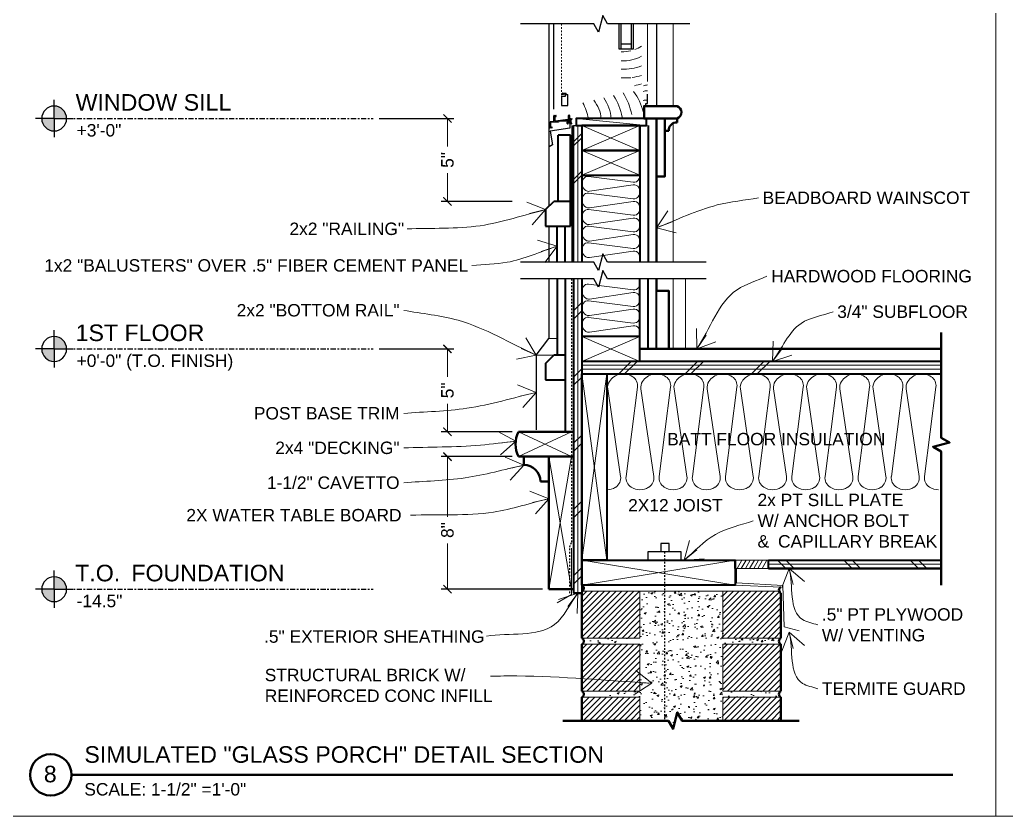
# Model space of a CAD drawing. Header units: inches. Extents: x -4969 to 16721, y 2489 to 24693.
# Drawn here: x 6052.1 to 6111.6, y 3803.9 to 3851.9 of the extents above; entities that cross this region are included whole.
import ezdxf

# ---------------------------------------------------------------- set-up
doc = ezdxf.new("R2010")
doc.units = ezdxf.units.IN
doc.header["$MEASUREMENT"] = 0
for name, pattern in [('A135CUDHS$0$HIDDEN', [0.375, 0.25, -0.125]), ('CENTER', [2, 1.25, -0.25, 0.25, -0.25]), ('DASHED2', [0.375, 0.25, -0.125])]:
    doc.linetypes.add(name, pattern=pattern)
doc.layers.get('0').update_dxf_attribs({"lineweight": 5})
doc.layers.add('0-NPLT', color=1, linetype='Continuous', plot=False)
for name, color, linetype, lineweight in [('1', 1, 'Continuous', 9), ('2', 6, 'Continuous', 20), ('3', 3, 'Continuous', 30), ('4', 2, 'Continuous', 40), ('5', 4, 'Continuous', 50), ('A-DIMSx', 7, 'Continuous', 9), ('A-TEXTx', 7, 'Continuous', 20), ('TB-11x17', 7, 'Continuous', 100)]:
    doc.layers.add(name, color=color, linetype=linetype, lineweight=lineweight)
doc.styles.get("Standard").update_dxf_attribs({"font": 'Arial.ttf'})
doc.dimstyles.get("Standard").update_dxf_attribs({"dimtxt": 3, "dimasz": 2, "dimexe": 0.03125, "dimexo": 0.0625, "dimgap": 0.03125, "dimtad": 0, "dimtoh": 1, "dimdec": 4, "dimlfac": 0.99985, "dimzin": 0, "dimdsep": 46, "dimlunit": 4, "dimtxsty": 'Standard', "dimblk": 'ARCHTICK', "dimblk1": 'ARCHTICK', "dimblk2": 'ARCHTICK', "dimcen": 0.09, "dimclrt": 256, "dimadec": 0, "dimazin": 0, "dimtfac": 1, "dimtdec": 4, "dimtofl": 0, "dimtmove": 0, "dimatfit": 3, "dimfxl": 1, "dimtolj": 1, "dimtzin": 0, "dimarcsym": 0})
pattern_1 = [(45, (5764.98265, 1054.8044), (-0.176776695, 0.176776695), [])]
pattern_2 = [(45, (5764.98265, 1058.53902), (-0.176776695, 0.176776695), [])]
pattern_3 = [(45, (5764.98265, 1058.0044), (-0.176776695, 0.176776695), [])]

# ---------------------------------------------------------------- blocks, each defined once
blk = doc.blocks.new('BATT Insulation 3.5 INCH')
at = {"layer": '1', "lineweight": 5}
for p, q in [((5135.376, 4545.107), (5138.072, 4545.45)), ((5135.381, 4544.942), (5138.018, 4544.555))]:
    blk.add_line(p, q, dxfattribs=at)
for centre, radius, start, end in [((5135.476, 4545.525), 0.5, 180, 212.078), ((5135.334, 4545.437), 0.333, 212.078, 277.2678), ((5138.114, 4545.121), 0.333, 34.6182, 97.2678), ((5137.976, 4545.025), 0.5, 302.5735, 34.6182), ((5135.333, 4544.613), 0.333, 81.6579, 148.5142), ((5135.476, 4544.525), 0.5, 148.5142, 180), ((5138.066, 4544.884), 0.333, 261.6579, 302.5735)]:
    blk.add_arc(centre, radius, start, end, dxfattribs=at)
blk = doc.blocks.new('CA135')
for p, q in [((-0.125, 0.75), (0.0875, 0.75)), ((-0.125, 0.675), (-0.0725, 0.675)), ((-0.0725, 0.7), (0.0375, 0.7)), ((-0.0725, 0.675), (-0.0725, 0.7)), ((0.0375, 0.556), (0.0375, 0.7)), ((0.0875, 0.66), (0.0875, 0.75)), ((0.0875, 0.66), (0.1875, 0.66)), ((0.1875, 0), (0.1875, 0.66)), ((-0.1875, 0.556), (-0.1875, 0)), ((-0.1875, 0.556), (0.0375, 0.556)), ((-0.1875, 0), (0.1875, 0))]:
    blk.add_line(p, q)
blk.add_arc((-0.125, 0.7125), 0.0375, 90, 270)
blk = doc.blocks.new('A$C2A4979D4')
for p, q in [((-1.168, -0.414), (-1.145, -0.387)), ((-1.168, -0.744), (-1.168, -0.414)), ((-1.145, -0.387), (-0.942, -0.358)), ((-1.113, -0.462), (-1.113, -0.689)), ((-0.977, -0.419), (-1.09, -0.435)), ((-0.832, -0.419), (-0.977, -0.419)), ((-0.918, -0.331), (-0.918, -0.041)), ((-0.893, -0.014), (-0.794, -0.023)), ((-0.863, -0.102), (-0.863, -0.316)), ((-0.799, -0.077), (-0.833, -0.074)), ((-0.832, -0.343), (-0.051, -0.233)), ((-0.637, -0.419), (-0.783, -0.419)), ((-0.636, -0.409), (-0.637, -0.411)), ((-0.637, -0.411), (-0.637, -0.412)), ((-0.637, -0.412), (-0.637, -0.413)), ((-0.637, -0.413), (-0.637, -0.415)), ((-0.637, -0.415), (-0.637, -0.416)), ((-0.637, -0.416), (-0.637, -0.419)), ((-0.637, -0.419), (-0.637, -0.419)), ((-0.635, -0.405), (-0.636, -0.407)), ((-0.636, -0.407), (-0.636, -0.408)), ((-0.636, -0.408), (-0.636, -0.409)), ((-0.634, -0.402), (-0.635, -0.404)), ((-0.635, -0.404), (-0.635, -0.405)), ((-0.633, -0.4), (-0.634, -0.401)), ((-0.634, -0.401), (-0.634, -0.402)), ((-0.632, -0.397), (-0.633, -0.398)), ((-0.633, -0.398), (-0.633, -0.4)), ((-0.631, -0.396), (-0.632, -0.397)), ((-0.63, -0.394), (-0.631, -0.396)), ((-0.629, -0.392), (-0.63, -0.393)), ((-0.63, -0.393), (-0.63, -0.394)), ((-0.628, -0.39), (-0.629, -0.392)), ((-0.627, -0.389), (-0.628, -0.39)), ((-0.626, -0.388), (-0.627, -0.389)), ((-0.625, -0.387), (-0.626, -0.388)), ((-0.624, -0.386), (-0.625, -0.387)), ((-0.623, -0.385), (-0.624, -0.386)), ((-0.621, -0.384), (-0.623, -0.385)), ((-0.62, -0.383), (-0.621, -0.384)), ((-0.619, -0.382), (-0.62, -0.383)), ((-0.618, -0.381), (-0.619, -0.382)), ((-0.616, -0.38), (-0.618, -0.381)), ((-0.615, -0.379), (-0.616, -0.38)), ((-0.614, -0.378), (-0.615, -0.379)), ((-0.613, -0.378), (-0.614, -0.378)), ((-0.611, -0.377), (-0.613, -0.378)), ((-0.61, -0.376), (-0.611, -0.377)), ((-0.608, -0.376), (-0.61, -0.376)), ((-0.607, -0.375), (-0.608, -0.376)), ((-0.606, -0.375), (-0.607, -0.375)), ((-0.604, -0.374), (-0.606, -0.375)), ((-0.603, -0.374), (-0.604, -0.374)), ((-0.601, -0.373), (-0.603, -0.374)), ((-0.6, -0.373), (-0.601, -0.373)), ((-0.599, -0.373), (-0.6, -0.373)), ((-0.597, -0.373), (-0.599, -0.373)), ((-0.596, -0.372), (-0.597, -0.373)), ((-0.595, -0.372), (-0.596, -0.372)), ((-0.593, -0.372), (-0.595, -0.372)), ((-0.592, -0.372), (-0.593, -0.372)), ((-0.59, -0.372), (-0.592, -0.372)), ((-0.378, -0.372), (-0.59, -0.372)), ((-0.211, -0.372), (-0.329, -0.372)), ((-0.184, -0.345), (-0.211, -0.372)), ((-0.16, -0.304), (-0.184, -0.331)), ((-0.184, -0.331), (-0.184, -0.345)), ((-0.137, -0.301), (-0.16, -0.304)), ((-0.105, -0.328), (-0.137, -0.301)), ((-0.105, -0.505), (-0.105, -0.328)), ((-0.026, -0.285), (-0.05, -0.313)), ((-0.05, -0.313), (-0.05, -0.345)), ((-0.05, -0.345), (-0.04, -0.355)), ((-0.04, -0.355), (-0.05, -0.365)), ((-0.05, -0.365), (-0.04, -0.375)), ((-0.04, -0.375), (-0.05, -0.385)), ((-0.05, -0.385), (-0.04, -0.395)), ((-0.04, -0.395), (-0.05, -0.405)), ((-0.05, -0.405), (-0.04, -0.415)), ((-0.04, -0.415), (-0.05, -0.425)), ((-0.05, -0.425), (-0.04, -0.435)), ((-0.04, -0.435), (-0.05, -0.445)), ((-0.05, -0.445), (-0.04, -0.455)), ((-0.04, -0.455), (-0.05, -0.465)), ((-0.05, -0.465), (-0.04, -0.475)), ((-0.04, -0.475), (-0.05, -0.485)), ((-0.05, -0.485), (-0.04, -0.495)), ((-0.04, -0.495), (-0.05, -0.505)), ((-0.028, -0.206), (-0.028, -0.028)), ((0.019, -0.279), (-0.026, -0.285)), ((0.05, -0.306), (0.019, -0.279)), ((0.028, -0.028), (0.028, -0.191)), ((0.04, -0.355), (0.05, -0.345)), ((0.05, -0.365), (0.04, -0.355)), ((0.04, -0.375), (0.05, -0.365)), ((0.05, -0.385), (0.04, -0.375)), ((0.04, -0.395), (0.05, -0.385)), ((0.05, -0.405), (0.04, -0.395)), ((0.04, -0.415), (0.05, -0.405)), ((0.05, -0.425), (0.04, -0.415)), ((0.04, -0.435), (0.05, -0.425)), ((0.05, -0.445), (0.04, -0.435)), ((0.04, -0.455), (0.05, -0.445)), ((0.05, -0.465), (0.04, -0.455)), ((0.04, -0.475), (0.05, -0.465)), ((0.05, -0.485), (0.04, -0.475)), ((0.04, -0.495), (0.05, -0.485)), ((0.05, -0.505), (0.04, -0.495)), ((0.05, -0.345), (0.05, -0.306)), ((0.077, -0.532), (0.05, -0.505)), ((0.05, -0.505), (0.05, -0.505)), ((0.059, -0.218), (0.175, -0.202)), ((0.147, -0.532), (0.077, -0.532)), ((0.129, -0.264), (0.105, -0.291)), ((0.105, -0.291), (0.105, -0.45)), ((0.105, -0.45), (0.132, -0.477)), ((0.151, -0.26), (0.129, -0.264)), ((0.132, -0.477), (0.147, -0.477)), ((0.175, -0.233), (0.151, -0.26)), ((0.175, -0.202), (0.175, -0.233)), ((-1.04, -0.772), (-1.141, -0.772)), ((-1.086, -0.717), (-1.04, -0.717))]:
    blk.add_line(p, q)
for centre, radius, start, end in [((0, -0.028), 0.0275, 0, 180), ((-1.086, -0.462), 0.0275, 98.00824, 179.99034), ((-0.945, -0.331), 0.0275, 278.00837, 359.98988), ((-0.89, -0.042), 0.0276, 94.97717, 179.89636), ((-0.835, -0.102), 0.0275, 85.01525, 180.02638), ((-0.836, -0.316), 0.027, 180.01603, 278.02493), ((-0.807, -0.438), 0.0312, 38.0272, 141.9728), ((-0.797, -0.05), 0.0273, 265.00298, 85.00299), ((-0.354, -0.391), 0.0313, 38.02625, 141.97374), ((-0.077, -0.505), 0.0275, 180.0416, 0.0416), ((-0.055, -0.206), 0.0275, 278.0082, 359.99027), ((0.055, -0.191), 0.0275, 180.01967, 278.03465), ((0.147, -0.505), 0.0275, 270, 90), ((-1.141, -0.744), 0.0275, 180.04476, 270.03868), ((-1.086, -0.689), 0.0275, 180.04483, 270.03843), ((-1.04, -0.744), 0.0275, 270, 90)]:
    blk.add_arc(centre, radius, start, end)
blk = doc.blocks.new('WINDOW sill marvin')
at = {"layer": '1'}
blk.add_line((5192.891, 4521.834), (5192.911, 4521.834), dxfattribs=at)
for centre, radius, start, end in [((5195.966, 4528.138), 2.286, 290.25308, 301.67324), ((5195.966, 4528.138), 2.286, 269.53338, 284.09973), ((5195.983, 4527.917), 2.611, 269.21858, 296.95122), ((5196.107, 4527.685), 2.876, 266.81125, 291.6076), ((5196.174, 4527.463), 3.184, 277.83362, 288.15201), ((5196.174, 4527.463), 3.184, 265.91179, 276.29239), ((5196.083, 4527.152), 3.4, 281.13744, 288.58224), ((5197.582, 4523.09), 0.775, 94.09699, 112.42796), ((5192.887, 4521.43), 3.144, 9.03954, 34.56664), ((5192.298, 4521.123), 4.389, 12.47264, 31.13387), ((5194.262, 4521.585), 3.069, 12.32141, 37.75874), ((5197.49, 4522.73), 0.772, 87.33373, 107.33938), ((5190.853, 4521.278), 3.156, 10.1418, 28.5409), ((5192.528, 4521.581), 2.228, 6.53351, 37.6124), ((5192.748, 4521.596), 2.603, 5.24036, 34.6882), ((5197.436, 4522.41), 0.538, 80.33806, 109.04342)]:
    blk.add_arc(centre, radius, start, end, dxfattribs=at)
at = {"layer": '2', "linetype": 'A135CUDHS$0$HIDDEN', "ltscale": 0.25}
blk.add_line((5192.347, 4527.546), (5192.347, 4523.165), dxfattribs=at)
at = {"layer": '3'}
for p, q in [((5195.802, 4527.546), (5195.802, 4526.046)), ((5195.924, 4527.546), (5195.924, 4526.046)), ((5196.56, 4526.046), (5196.56, 4527.546)), ((5196.682, 4526.046), (5196.682, 4527.546)), ((5195.802, 4526.046), (5195.924, 4526.046)), ((5197.526, 4522.739), (5197.526, 4523.301)), ((5197.432, 4522.739), (5197.526, 4522.739)), ((5197.432, 4522.645), (5197.432, 4522.739))]:
    blk.add_line(p, q, dxfattribs=at)
at = {"layer": '3', "linetype": 'Continuous'}
for p, q in [((5195.924, 4526.349), (5196.56, 4526.349)), ((5195.802, 4526.046), (5196.682, 4526.046))]:
    blk.add_line(p, q, dxfattribs=at)
at = {"layer": '3'}
for name, p in [('CA135', (5192.535, 4522.62)), ('A$C2A4979D4', (5192.796, 4522.036))]:
    blk.add_blockref(name, p, dxfattribs=at)
blk = doc.blocks.new('_ArchTick')
at = {"color": 0, "linetype": 'ByBlock', "lineweight": 0, "const_width": 0.15}
blk.add_lwpolyline([(-0.5, -0.5), (0.5, 0.5)], dxfattribs=at)
blk = doc.blocks.new('Point')
at = {"lineweight": 0, "ltscale": 0.1}
h = blk.add_hatch(color=256, dxfattribs=at)
h.dxf.hatch_style = 1
h.paths.add_polyline_path([(-3.2903, 4.1654, 0.414214), (-3.3528, 4.1029), (-3.2903, 4.1029)])
h.paths.add_polyline_path([(-3.2903, 4.1029), (-3.2903, 4.0404, 0.414214), (-3.2278, 4.1029)])
at = {"layer": '3', "ltscale": 0.1}
for q in [(-3.2903, 4.1966), (-3.384, 4.1029), (-3.1965, 4.1029), (-3.2903, 4.0091)]:
    blk.add_line((-3.2903, 4.1029), q, dxfattribs=at)
blk.add_circle((-3.2903, 4.1029), 0.0625, dxfattribs=at)
blk = doc.blocks.new('*D900')
at = {"layer": 'A-DIMSx', "color": 0, "lineweight": -2, "ltscale": 0.1, "transparency": 16777216}
for p, q in [((6073.808, 3832.077), (6078.297, 3832.077)), ((6081.824, 3827.077), (6077.547, 3827.077))]:
    blk.add_line(p, q, dxfattribs=at)
at = {"layer": 'A-DIMSx', "color": 0, "lineweight": 5, "ltscale": 0.1, "transparency": 16777216}
for p, q in [((6077.922, 3832.077), (6077.922, 3830.383)), ((6077.922, 3827.077), (6077.922, 3828.771))]:
    blk.add_line(p, q, dxfattribs=at)
at = {"layer": 'Defpoints', "color": 0, "ltscale": 0.1, "transparency": 16777216}
for p in [(6073.433, 3832.077), (6077.922, 3832.077), (6082.199, 3827.077)]:
    blk.add_point(p, dxfattribs=at)
at = {"layer": 'A-DIMSx', "color": 0, "lineweight": 5, "ltscale": 0.1, "transparency": 16777216, "xscale": 0.5, "yscale": 0.5, "zscale": 0.5}
for p, rotation in [((6077.922, 3832.077), 90), ((6077.922, 3827.077), 270)]:
    blk.add_blockref('_ArchTick', p, dxfattribs=dict(at, rotation=rotation))
at = {"layer": 'A-DIMSx', "ltscale": 0.1, "transparency": 16777216, "insert": (6077.922, 3829.577), "char_height": 0.75, "attachment_point": 5, "rotation": 90}
blk.add_mtext('\\A1;5"', dxfattribs=at)
blk = doc.blocks.new('*D902')
at = {"layer": 'A-DIMSx', "color": 0, "lineweight": -2, "ltscale": 0.25, "transparency": 16777216}
for p, q in [((6081.824, 3825.577), (6077.547, 3825.577)), ((6083.656, 3817.577), (6077.547, 3817.577))]:
    blk.add_line(p, q, dxfattribs=at)
at = {"layer": 'A-DIMSx', "color": 0, "lineweight": 5, "ltscale": 0.25, "transparency": 16777216}
for p, q in [((6077.922, 3825.577), (6077.922, 3821.952)), ((6077.922, 3817.577), (6077.922, 3820.339))]:
    blk.add_line(p, q, dxfattribs=at)
at = {"layer": 'Defpoints', "color": 0, "ltscale": 0.25, "transparency": 16777216}
for p in [(6082.199, 3825.577), (6077.922, 3817.577), (6084.031, 3817.577)]:
    blk.add_point(p, dxfattribs=at)
at = {"layer": 'A-DIMSx', "color": 0, "lineweight": 5, "ltscale": 0.25, "transparency": 16777216, "xscale": 0.5, "yscale": 0.5, "zscale": 0.5}
for p, rotation in [((6077.922, 3825.577), 90), ((6077.922, 3817.577), 270)]:
    blk.add_blockref('_ArchTick', p, dxfattribs=dict(at, rotation=rotation))
at = {"layer": 'A-DIMSx', "ltscale": 0.25, "transparency": 16777216, "insert": (6077.922, 3821.145), "char_height": 0.75, "attachment_point": 5, "rotation": 90}
blk.add_mtext('\\A1;8"', dxfattribs=at)
blk = doc.blocks.new('*D903')
at = {"layer": 'A-DIMSx', "color": 0, "lineweight": -2, "ltscale": 0.1, "transparency": 16777216}
for p, q in [((6073.808, 3845.982), (6078.297, 3845.982)), ((6081.824, 3840.982), (6077.547, 3840.982))]:
    blk.add_line(p, q, dxfattribs=at)
at = {"layer": 'A-DIMSx', "color": 0, "lineweight": 5, "ltscale": 0.1, "transparency": 16777216}
for p, q in [((6077.922, 3845.982), (6077.922, 3844.288)), ((6077.922, 3840.982), (6077.922, 3842.676))]:
    blk.add_line(p, q, dxfattribs=at)
at = {"layer": 'Defpoints', "color": 0, "ltscale": 0.1, "transparency": 16777216}
for p in [(6073.433, 3845.982), (6077.922, 3845.982), (6082.199, 3840.982)]:
    blk.add_point(p, dxfattribs=at)
at = {"layer": 'A-DIMSx', "color": 0, "lineweight": 5, "ltscale": 0.1, "transparency": 16777216, "xscale": 0.5, "yscale": 0.5, "zscale": 0.5}
for p, rotation in [((6077.922, 3845.982), 90), ((6077.922, 3840.982), 270)]:
    blk.add_blockref('_ArchTick', p, dxfattribs=dict(at, rotation=rotation))
at = {"layer": 'A-DIMSx', "ltscale": 0.1, "transparency": 16777216, "insert": (6077.922, 3843.482), "char_height": 0.75, "attachment_point": 5, "rotation": 90}
blk.add_mtext('\\A1;5"', dxfattribs=at)

msp = doc.modelspace()

# ---------------------------------------------------------------- hatches: boundary and pattern name
at = {"layer": '1', "ltscale": 0.25}
h = msp.add_hatch(dxfattribs=at)
h.set_pattern_fill('ANSI31', color=256, scale=2, style=0)
h.set_pattern_definition(pattern_3)
h.paths.add_polyline_path([(6086.0306808, 3814.6269272), (6086.0306808, 3817.4519272), (6089.5306808, 3817.4519272), (6089.5306808, 3814.6269272)])
h = msp.add_hatch(dxfattribs=at)
h.set_pattern_fill('ANSI31', color=256, scale=2, style=0)
h.set_pattern_definition(pattern_3)
h.paths.add_polyline_path([(6098.0306808, 3814.6269272), (6098.0306808, 3817.4519272), (6094.5306808, 3817.4519272), (6094.5306808, 3814.6269272)])
h = msp.add_hatch(dxfattribs=at)
h.set_pattern_fill('ANSI31', color=256, scale=2, style=0)
h.set_pattern_definition(pattern_1)
h.paths.add_polyline_path([(6086.0306808, 3811.4269272), (6086.0306808, 3814.2519272), (6089.5306808, 3814.2519272), (6089.5306808, 3811.4269272)])
h = msp.add_hatch(dxfattribs=at)
h.set_pattern_fill('ANSI31', color=256, scale=2, style=0)
h.set_pattern_definition(pattern_1)
h.paths.add_polyline_path([(6098.0306808, 3811.4269272), (6098.0306808, 3814.2519272), (6094.5306808, 3814.2519272), (6094.5306808, 3811.4269272)])
h = msp.add_hatch(dxfattribs=at)
h.set_pattern_fill('ANSI31', color=256, scale=2, style=0)
h.set_pattern_definition(pattern_2)
h.paths.add_polyline_path([(6086.0306808, 3809.6394272), (6086.0306808, 3811.0519272), (6089.5306808, 3811.0519272), (6089.5306808, 3809.6394272)])
h = msp.add_hatch(dxfattribs=at)
h.set_pattern_fill('ANSI31', color=256, scale=2, style=0)
h.set_pattern_definition(pattern_2)
h.paths.add_polyline_path([(6098.0306808, 3809.6394272), (6098.0306808, 3811.0519272), (6094.5306808, 3811.0519272), (6094.5306808, 3809.6394272)])
at = {"layer": '2', "ltscale": 0.25}
h = msp.add_hatch(dxfattribs=at)
h.set_pattern_fill('AR-CONC', color=256, scale=0.166667, style=0)
h.set_pattern_definition([(50, (0, 0), (1.19543364, -0.10458689), [0.125, -1.375]), (355, (0, 0), (-0.23125222, 1.25365356), [0.1, -1.1]), (100.451444, (0.0996, -0.0087), (0.96418141, 1.14906665), [0.10623365, -1.16857019]), (46.1842, (0, 0.3333), (1.77873555, -0.27586547), [0.1875, -2.0625]), (96.635635, (0.1482, 0.3103), (1.5577699, 1.623531), [0.15935057, -1.75285627]), (351.184164, (0, 0.3333), (1.5577699, 1.623531), [0.15, -1.65]), (21, (0.1667, 0.25), (0.99484509, -0.67103148), [0.125, -1.375]), (326, (0.1667, 0.25), (0.40552555, 1.2085834), [0.1, -1.1]), (71.451445, (0.2496, 0.1941), (1.40037063, 0.53755192), [0.10623365, -1.16857019]), (37.5, (0, 0), (0.020266426, 0.55482309), [0, -1.086666667, 0, -1.116666667, 0, -1.104166667]), (7.5, (0, 0), (0.43844923, 0.657352853), [0, -0.636666667, 0, -1.061666667, 0, -0.420833333]), (327.5, (-0.37167, 0), (0.88970406, -0.037591453), [0, -0.41666667, 0, -1.3, 0, -1.725]), (317.5, (-0.5383, 0), (0.97197695, 0.16684164), [0, -0.54166667, 0, -0.86333333, 0, -1.225])])
h.paths.add_polyline_path([(6094.5306808, 3817.4519272), (6089.5306808, 3817.4519272), (6089.5306808, 3814.6269272), (6086.0306808, 3814.6269272, -0.6187928254), (6086.0306808, 3814.2519272), (6089.5306808, 3814.2519272), (6089.5306808, 3811.4269272), (6086.0306808, 3811.4269272, -0.6187928254), (6086.0306808, 3811.0519272), (6089.5306808, 3811.0519272), (6089.5306808, 3809.6394272), (6091.2438184, 3809.6394272), (6091.5324935, 3809.1394272), (6091.7824935, 3810.1394272), (6092.0711686, 3809.6394272), (6094.5306808, 3809.6394272), (6094.5306808, 3811.0519272), (6098.0306808, 3811.0519272, -0.6187928254), (6098.0306808, 3811.4269272), (6094.5306808, 3811.4269272), (6094.5306808, 3814.2519272), (6098.0306808, 3814.2519272, -0.6187928254), (6098.0306808, 3814.6269272), (6094.5306808, 3814.6269272)])

# ---------------------------------------------------------------- linework, layer by layer
at = {"ltscale": 0.25}
for p, q in [((6095.2806808, 3817.8269272), (6098.0306808, 3817.7019272)), ((6089.5306808, 3817.4519272), (6094.5306808, 3817.4519272))]:
    msp.add_line(p, q, dxfattribs=at)
at = {"layer": '0-NPLT', "lineweight": 9, "ltscale": 0.1}
msp.add_line((6111.0000785, 3887.8717732), (6111.0000785, 3803.8717732), dxfattribs=at)
msp.add_lwpolyline([(6170.5000785, 3887.8717732), (6051.5000785, 3887.8717732), (6051.5000785, 3803.8717732), (6170.5000785, 3803.8717732)], close=True, dxfattribs=at)
at = {"layer": '1'}
for p, q in [((6089.9866526, 3851.6943719), (6089.9865651, 3848.2123727)), ((6085.7808621, 3845.5587741), (6085.7804882, 3837.3087741)), ((6089.5306808, 3844.0587741), (6086.0306808, 3845.5587741)), ((6089.5306808, 3845.5587741), (6086.0306808, 3844.0587741)), ((6085.5306674, 3844.5748932), (6086.0306943, 3845.0748663)), ((6085.5306539, 3844.3248932), (6086.0306808, 3844.8248663)), ((6086.0306808, 3844.0587741), (6089.5306808, 3842.5587741)), ((6089.5306808, 3844.0587741), (6086.0306808, 3842.5587741)), ((6085.5306539, 3842.0604059), (6086.0306808, 3842.560379)), ((6085.5306674, 3842.3104059), (6086.0306943, 3842.810379)), ((6085.7806808, 3836.3087741), (6085.7806808, 3817.3269272)), ((6088.25172, 3830.5769272), (6089.00172, 3831.3269272)), ((6088.6052734, 3830.5769272), (6089.3552734, 3831.3269272)), ((6092.25172, 3830.5769272), (6093.00172, 3831.3269272)), ((6092.6052734, 3830.5769272), (6093.3552734, 3831.3269272)), ((6096.25172, 3830.5769272), (6097.00172, 3831.3269272)), ((6096.6052734, 3830.5769272), (6097.3552734, 3831.3269272)), ((6086.0306808, 3831.1025218), (6107.7063839, 3831.1025218)), ((6086.0306808, 3830.8525218), (6107.7063839, 3830.8525218)), ((6085.4056808, 3825.5769272), (6082.1991821, 3827.0769272)), ((6082.1991821, 3825.5769272), (6085.4056808, 3827.0769272)), ((6084.0306787, 3817.5769272), (6085.4056808, 3825.5769272)), ((6084.0306797, 3825.5769272), (6085.4122681, 3817.5769272)), ((6103.4935323, 3819.0769272), (6097.2806808, 3819.0769272)), ((6107.7063839, 3819.0769272), (6103.4935323, 3819.0769272))]:
    msp.add_line(p, q, dxfattribs=at)
at = {"layer": '1', "ltscale": 0.25}
for p, q in [((6086.0306808, 3834.8802192), (6085.5306808, 3834.3802192)), ((6086.0306808, 3834.3802192), (6085.5306808, 3833.8802192)), ((6089.5306808, 3832.8269272), (6086.0306808, 3831.3269272)), ((6089.5306808, 3831.3269272), (6086.0306808, 3832.8269272)), ((6086.0306808, 3830.8802192), (6085.5306808, 3830.3802192)), ((6086.0306808, 3830.3802192), (6085.5306808, 3829.8802192)), ((6087.5306808, 3830.5769272), (6086.0306808, 3819.3269272)), ((6087.5306808, 3819.3269272), (6086.0306808, 3830.5769272)), ((6086.0306808, 3826.8802192), (6085.5306808, 3826.3802192)), ((6086.0306808, 3826.3802192), (6085.5306808, 3825.8802192)), ((6086.0306808, 3822.8802192), (6085.5306808, 3822.3802192)), ((6086.0306808, 3822.3802192), (6085.5306808, 3821.8802192)), ((6095.2806808, 3819.3269272), (6086.0306808, 3817.8269272)), ((6086.0306808, 3819.3269272), (6095.2806808, 3817.8269272)), ((6095.2806808, 3819.3269272), (6097.2806808, 3819.3269272)), ((6095.3940548, 3818.8269272), (6095.6827299, 3819.3269272)), ((6095.6440548, 3818.8269272), (6095.9327299, 3819.3269272)), ((6095.8940548, 3818.8269272), (6096.1827299, 3819.3269272)), ((6096.1440548, 3818.8269272), (6096.4327299, 3819.3269272)), ((6096.3940548, 3818.8269272), (6096.6827299, 3819.3269272)), ((6096.6440548, 3818.8269272), (6096.9327299, 3819.3269272)), ((6096.8940548, 3818.8269272), (6097.1827299, 3819.3269272)), ((6098.3339728, 3818.8269272), (6097.8339728, 3819.3269272)), ((6098.8339728, 3818.8269272), (6098.3339728, 3819.3269272)), ((6102.3339728, 3818.8269272), (6101.8339728, 3819.3269272)), ((6102.8339728, 3818.8269272), (6102.3339728, 3819.3269272)), ((6106.3339728, 3818.8269272), (6105.8339728, 3819.3269272)), ((6106.8339728, 3818.8269272), (6106.3339728, 3819.3269272)), ((6086.0306808, 3818.8802192), (6085.5306808, 3818.3802192)), ((6097.2806808, 3818.8269272), (6095.2806808, 3818.8269272)), ((6086.0306808, 3818.3802192), (6085.5306808, 3817.8802192))]:
    msp.add_line(p, q, dxfattribs=at)
for points in [[(6085.4122681, 3820.050441), (6085.4122681, 3817.2532474), (6084.5462427, 3816.7532474)], [(6095.3496156, 3818.7782343), (6095.3603897, 3817.9551435), (6098.1531311, 3817.7998606), (6098.2206359, 3815.2999081), (6099.1349532, 3815.0549175)]]:
    msp.add_lwpolyline(points, dxfattribs=at)
at = {"layer": '2'}
for p, q in [((6091.5306801, 3846.7324282), (6091.5306801, 3851.6943719)), ((6089.9304024, 3845.5587741), (6085.6804024, 3845.9824282)), ((6091.5306801, 3837.3087741), (6091.5306801, 3845.6951231)), ((6091.5306801, 3832.0769272), (6091.5306801, 3836.3087741)), ((6092.2806801, 3836.3087741), (6092.2806801, 3832.0769272)), ((6086.0306808, 3817.4519272), (6089.5306808, 3817.4519272)), ((6089.5306808, 3817.4519272), (6089.5306808, 3814.6269272)), ((6094.5306808, 3817.4519272), (6098.0306808, 3817.4519272)), ((6094.5306808, 3817.4519272), (6094.5306808, 3814.6269272)), ((6086.0306808, 3814.6269272), (6089.5306808, 3814.6269272)), ((6098.0306808, 3814.6269272), (6094.5306808, 3814.6269272)), ((6086.0306808, 3814.2519272), (6089.5306808, 3814.2519272)), ((6089.5306808, 3814.2519272), (6089.5306808, 3811.4269272)), ((6094.5306808, 3814.2519272), (6094.5306808, 3811.4269272)), ((6098.0306808, 3814.2519272), (6094.5306808, 3814.2519272)), ((6086.0306808, 3811.4269272), (6089.5306808, 3811.4269272)), ((6086.0306808, 3811.0519272), (6089.5306808, 3811.0519272)), ((6089.5306808, 3811.0519272), (6089.5306808, 3809.6394272)), ((6098.0306808, 3811.4269272), (6094.5306808, 3811.4269272)), ((6098.0306808, 3811.0519272), (6094.5306808, 3811.0519272)), ((6094.5306808, 3811.0519272), (6094.5306808, 3809.6394272))]:
    msp.add_line(p, q, dxfattribs=at)
at = {"layer": '2', "ltscale": 0.25}
for p, q in [((6084.0306798, 3832.7019272), (6084.5306808, 3832.7019272)), ((6083.2806798, 3831.7019272), (6084.5306808, 3831.7019272))]:
    msp.add_line(p, q, dxfattribs=at)
at = {"layer": '3'}
for p, q in [((6084.0306798, 3851.6943719), (6084.0306798, 3840.6699272)), ((6084.3433161, 3846.5553703), (6084.3433161, 3851.6943719)), ((6090.5306603, 3851.6943719), (6090.5306808, 3846.7324282)), ((6084.0306798, 3839.4824282), (6084.0306798, 3837.3087741)), ((6084.0306798, 3836.3087741), (6084.0306798, 3832.7019272)), ((6083.2806798, 3831.7019272), (6084.0306798, 3832.7019272)), ((6083.2806798, 3831.7019272), (6083.2806798, 3827.2019272))]:
    msp.add_line(p, q, dxfattribs=at)
at = {"layer": '3', "linetype": 'CENTER', "ltscale": 0.25}
for p, q in [((6054.9516803, 3845.9824282), (6073.4326477, 3845.9824282)), ((6054.9516803, 3832.0769272), (6073.4326477, 3832.0769272)), ((6054.9516803, 3817.5769272), (6073.4326477, 3817.5769272))]:
    msp.add_line(p, q, dxfattribs=at)
at = {"layer": '3', "ltscale": 0.25}
for p, q in [((6085.4369308, 3837.3087741), (6085.4369308, 3845.5587741)), ((6085.5306808, 3845.5587741), (6085.6804024, 3845.5587741)), ((6084.0306806, 3825.5769272), (6082.5306806, 3825.5769272))]:
    msp.add_line(p, q, dxfattribs=at)
at = {"layer": '3', "linetype": 'DASHED2', "ltscale": 0.25}
for p, q in [((6085.4056808, 3836.3087741), (6085.4056808, 3820.4040391)), ((6085.2949819, 3820.115871), (6085.4056808, 3820.4040391)), ((6085.2949819, 3817.3378202), (6085.2949819, 3820.115871)), ((6091.0091614, 3819.8269272), (6091.0091614, 3809.6394272))]:
    msp.add_line(p, q, dxfattribs=at)
at = {"layer": '3', "flags": 128}
for points in [[(6092.5322693, 3851.6943719), (6087.5783875, 3851.6943719), (6087.2897124, 3852.1943719), (6087.0397124, 3851.1943719), (6086.7510373, 3851.6943719), (6082.32836, 3851.6943719)], [(6093.5322693, 3837.3087741), (6087.5783875, 3837.3087741), (6087.2897124, 3837.8087741), (6087.0397124, 3836.8087741), (6086.7510373, 3837.3087741), (6082.32836, 3837.3087741)], [(6093.5322693, 3836.3087741), (6087.5783875, 3836.3087741), (6087.2897124, 3836.8087741), (6087.0397124, 3835.8087741), (6086.7510373, 3836.3087741), (6082.32836, 3836.3087741)]]:
    msp.add_lwpolyline(points, dxfattribs=at)
at = {"layer": '3', "ltscale": 0.25}
for points in [[(6085.3009291, 3845.6427868), (6085.3009947, 3845.4095659), (6084.1106839, 3845.2186947), (6084.2547257, 3844.401793), (6084.0641869, 3844.2757646)], [(6091.2864477, 3819.8342385), (6091.2864477, 3820.3342385), (6090.7864477, 3820.3342385), (6090.7864477, 3819.8269272)], [(6092.0091614, 3819.3269272), (6092.0091614, 3819.8269272), (6090.0091614, 3819.8269272), (6090.0091614, 3819.3269272)]]:
    msp.add_lwpolyline(points, dxfattribs=at)
at = {"layer": '4'}
for p, q in [((6085.5306808, 3837.3087741), (6085.5306808, 3845.5587741)), ((6089.5306808, 3845.5587741), (6089.5306808, 3837.3087741)), ((6090.0306808, 3845.5587741), (6090.0306808, 3837.3087741)), ((6090.0306808, 3845.5587741), (6090.0306808, 3837.3087741)), ((6085.3431808, 3844.9824282), (6084.5931808, 3844.9824282)), ((6084.5931808, 3840.9824282), (6084.5931808, 3844.9824282)), ((6085.3431808, 3840.9824282), (6085.3431808, 3844.9824282)), ((6086.0306808, 3842.6837741), (6086.0306808, 3837.3087741)), ((6083.8431808, 3840.4824282), (6084.3431808, 3840.9824282)), ((6085.3431808, 3839.4824282), (6085.3431808, 3840.9824282)), ((6083.8431808, 3840.4824282), (6083.8431808, 3839.4824282)), ((6083.8431808, 3839.4824282), (6085.3431808, 3839.4824282)), ((6084.5306808, 3837.3087741), (6084.5306808, 3839.4824282)), ((6085.0306808, 3837.3087741), (6085.0306808, 3839.4824282)), ((6084.5306808, 3836.3087741), (6084.5306808, 3831.7019272)), ((6085.0306808, 3836.3087741), (6085.0306808, 3827.0769272)), ((6085.5306808, 3836.3087741), (6085.5306808, 3817.3269272)), ((6086.0306808, 3836.3087741), (6086.0306808, 3817.3269272)), ((6089.5306808, 3831.3269272), (6089.5306808, 3836.3087741)), ((6090.0306808, 3832.0769272), (6090.0306808, 3836.3087741)), ((6090.5306808, 3832.0769272), (6090.5306808, 3835.5769272)), ((6083.8431808, 3831.2019272), (6084.3431808, 3831.7019272)), ((6107.7063839, 3831.3269272), (6086.0306808, 3831.3269272)), ((6083.8431808, 3831.2019272), (6083.8431808, 3830.2019272)), ((6083.8431808, 3830.2019272), (6085.0306808, 3830.2019272)), ((6087.5306808, 3830.5769272), (6107.7063839, 3830.5769272)), ((6095.2806808, 3818.8269272), (6095.2806808, 3819.3269272)), ((6097.2806808, 3818.8269272), (6097.2806808, 3819.3269272)), ((6097.2806808, 3819.326927), (6107.7063839, 3819.3269272))]:
    msp.add_line(p, q, dxfattribs=at)
at = {"layer": '4', "ltscale": 0.25}
for p, q in [((6089.5306808, 3832.8269272), (6086.0306808, 3832.8269272)), ((6089.5306808, 3831.3269272), (6089.5306808, 3832.8269272)), ((6090.2806808, 3832.0769272), (6089.5306808, 3832.0769272))]:
    msp.add_line(p, q, dxfattribs=at)
at = {"layer": '4'}
msp.add_lwpolyline([(6089.9304024, 3845.9824282), (6085.6804024, 3845.9824282), (6085.6804024, 3845.5587741), (6089.9304024, 3845.5587741)], close=True, dxfattribs=at)
for points in [[(6086.0306808, 3844.0587741), (6089.5306808, 3844.0587741), (6089.5306808, 3845.5587741), (6086.0306808, 3845.5587741), (6086.0306808, 3845.5587741), (6086.0306808, 3844.0587741)], [(6086.0306808, 3842.5587741), (6089.5306808, 3842.5587741), (6089.5306808, 3844.0587741), (6086.0306808, 3844.0587741), (6086.0306808, 3844.0587741), (6086.0306808, 3842.5587741)], [(6085.3431808, 3840.9824282), (6084.3431808, 3840.9824282)], [(6085.0306808, 3831.7019272), (6084.3431808, 3831.7019272)]]:
    msp.add_lwpolyline(points, dxfattribs=at)
at = {"layer": '4', "ltscale": 0.25}
for points in [[(6086.0306808, 3830.5769272), (6087.5306808, 3830.5769272), (6087.5306808, 3819.3269272), (6086.0306808, 3819.3269272), (6086.0306808, 3830.5769272), (6087.5306808, 3830.5769272)], [(6086.0306808, 3819.3269272), (6095.2806808, 3819.3269272), (6095.2806808, 3817.8269272), (6086.0306808, 3817.8269272), (6086.0306808, 3819.3269272)]]:
    msp.add_lwpolyline(points, dxfattribs=at)
at = {"layer": '5'}
for p, q in [((6091.7806808, 3845.9824282), (6091.7806808, 3845.7324282)), ((6091.0306808, 3845.2324282), (6091.2806808, 3845.2324282)), ((6090.5306808, 3842.4824282), (6090.5306808, 3837.3087741)), ((6090.5306808, 3835.5769272), (6090.5306808, 3836.3087741)), ((6107.7063839, 3832.0769272), (6089.5306808, 3832.0769272)), ((6082.1991821, 3827.0769272), (6085.5306798, 3827.0769272)), ((6082.1991821, 3825.5769272), (6085.5306798, 3825.5769272)), ((6084.0306787, 3817.5769272), (6084.0306797, 3825.5769272)), ((6097.2806808, 3818.8269272), (6103.4935323, 3818.8269272)), ((6103.4935323, 3818.8269272), (6107.7063839, 3818.8269272)), ((6084.0306787, 3817.5769272), (6085.5306798, 3817.5769272)), ((6085.5306808, 3817.3269272), (6086.0306808, 3817.3269272)), ((6086.0306808, 3817.3269272), (6086.0306808, 3814.6269272)), ((6098.0306808, 3817.3269272), (6098.0306808, 3814.6269272)), ((6086.0306808, 3814.2519272), (6086.0306808, 3811.4269272)), ((6098.0306808, 3814.2519272), (6098.0306808, 3811.4269272)), ((6086.0306808, 3811.0519272), (6086.0306808, 3809.6394272)), ((6098.0306808, 3811.0519272), (6098.0306808, 3809.6394272))]:
    msp.add_line(p, q, dxfattribs=at)
at = {"layer": '5', "ltscale": 0.25}
for p, q in [((6082.5306806, 3825.5769272), (6082.5306806, 3825.0769272)), ((6084.0306806, 3824.0769272), (6083.5306806, 3824.0769272))]:
    msp.add_line(p, q, dxfattribs=at)
at = {"layer": '5', "ltscale": 0.1}
for q in [(6090.0607521, 3806.3717732), (6108.3962512, 3806.3717732)]:
    msp.add_line((6055.2500785, 3806.3717732), q, dxfattribs=at)
at = {"layer": '5', "flags": 128}
for points in [[(6091.7806808, 3845.9824282), (6089.7806808, 3845.9824282), (6089.7806808, 3846.7324282), (6091.7806808, 3846.7324282)], [(6090.5306808, 3832.0769272), (6091.2806808, 3832.0769272), (6091.2806808, 3835.5769272), (6090.5306808, 3835.5769272)], [(6107.7063839, 3817.8269272), (6107.7063839, 3825.8820793), (6107.2063839, 3826.1707544), (6108.2063839, 3826.4207544), (6107.7063839, 3826.7094295), (6107.7063839, 3833.0702674)], [(6099.1263207, 3809.6394272), (6092.0711686, 3809.6394272), (6091.7824935, 3810.1394272), (6091.5324935, 3809.1394272), (6091.2438184, 3809.6394272), (6084.8829805, 3809.6394272)]]:
    msp.add_lwpolyline(points, dxfattribs=at)
msp.add_lwpolyline([(6090.5306808, 3842.4824282), (6091.0306808, 3842.4824282), (6091.0306808, 3845.9824282), (6090.5306808, 3845.9824282)], close=True, dxfattribs=at)
at = {"layer": '5', "ltscale": 0.1}
msp.add_circle((6054.0000785, 3806.3717732), 1.25, dxfattribs=at)
at = {"layer": '5'}
for centre, radius, start, end in [((6091.6232733, 3846.3574282), 0.4066966, 292.770390632, 67.229609368), ((6091.7181808, 3845.2949282), 0.4419417, 81.869897646, 188.130102354), ((6085.937188, 3817.6394272), 0.2095165, 296.502150372, 63.497849628), ((6098.1241736, 3817.5144272), 0.2095165, 116.502150372, 243.497849628), ((6085.937188, 3814.4394272), 0.2095165, 296.502150372, 63.497849628), ((6098.1241736, 3814.4394272), 0.2095165, 116.502150372, 243.497849628), ((6085.937188, 3811.2394272), 0.2095165, 296.502150375, 63.497849625), ((6098.1241736, 3811.2394272), 0.2095165, 116.502150375, 243.497849625)]:
    msp.add_arc(centre, radius, start, end, dxfattribs=at)
at = {"layer": '5', "ltscale": 0.25}
for centre, radius, start, end in [((6083.784058, 3826.3269272), 1.7533772, 154.67540231, 205.32459769), ((6082.5306806, 3824.0769272), 1, 0, 90)]:
    msp.add_arc(centre, radius, start, end, dxfattribs=at)

# ---------------------------------------------------------------- block references
at = {"ltscale": 0.1, "xscale": -12.00000000000003, "yscale": 12.00000000000003, "zscale": 12.00000000000003}
for p in [(6014.7184288, 3796.7478096), (6014.7184288, 3782.8423086), (6014.7184288, 3768.3423086)]:
    msp.add_blockref('Point', p, dxfattribs=at)
at = {"layer": '3', "ltscale": 0.25}
msp.add_blockref('WINDOW sill marvin', (892.4593254, -675.8516568), dxfattribs=at)
at = {"layer": '3', "ltscale": 0.25, "xscale": -1}
for p in [(11224.5064618, -702.9667136), (11224.5064618, -703.9667136), (11224.5064618, -704.9667136), (11224.5064618, -705.9667136), (11224.5064618, -706.9667136), (11224.5064618, -709.4667136), (11224.5064618, -710.4667136), (11224.5064618, -711.4667136)]:
    msp.add_blockref('BATT Insulation 3.5 INCH', p, dxfattribs=at)
at = {"layer": '3', "ltscale": 0.25, "xscale": -2, "yscale": 2, "zscale": 2, "rotation": 270}
for p in [(-3001.5202944, -6446.3746348), (-2999.5202944, -6446.3746348), (-2997.5202944, -6446.3746348), (-2995.5202944, -6446.3746348), (-2993.5202944, -6446.3746348), (-2991.5202944, -6446.3746348), (-2989.5202944, -6446.3746348), (-2987.5202944, -6446.3746348), (-2985.5202944, -6446.3746348), (-2983.5202944, -6446.3746348)]:
    msp.add_blockref('BATT Insulation 3.5 INCH', p, dxfattribs=at)

# ---------------------------------------------------------------- texts
at = {"ltscale": 0.5, "attachment_point": 1}
for s, insert, char_height, width in [('WINDOW SILL', (6055.4967375, 3847.4557742), 1, 17.747748141), ('+3\'-0"', (6055.5558514, 3845.6466443), 0.75, 13.542753414), ('1ST FLOOR ', (6055.4967375, 3833.5502732), 1, 17.747748141), ('+0\'-0" (T.O. FINISH)', (6055.5558514, 3831.7411433), 0.75, 13.542753414), ('\\pi-3,l4,t4;T.O.^I FOUNDATION', (6054.4705709, 3819.0502732), 1, 17.747748141), ('-14.5" ', (6055.5558514, 3817.2411433), 0.75, 13.542753414)]:
    msp.add_mtext(s, dxfattribs=dict(at, insert=insert, char_height=char_height, width=width))
at = {"ltscale": 0.1, "char_height": 1}
for s, insert, width, attachment_point in [('SIMULATED "GLASS PORCH" DETAIL SECTION', (6056.025053, 3808.1002988), 78.053664802, 1), ('8', (6053.9656397, 3806.4147344), 2.787644522, 5)]:
    msp.add_mtext(s, dxfattribs=dict(at, insert=insert, width=width, attachment_point=attachment_point))
at = {"layer": 'A-TEXTx', "ltscale": 0.25, "char_height": 0.75}
for s, insert, attachment_point in [('BEADBOARD WAINSCOT ', (6096.9309505, 3841.1936228), 4), ('2x2 "RAILING"', (6068.392538, 3839.3206343), 4), ('1x2 "BALUSTERS" OVER .5" FIBER CEMENT PANEL', (6079.1722707, 3837.1101791), 6), ('HARDWOOD FLOORING ', (6097.44499, 3836.4634322), 4), ('2x2 "BOTTOM RAIL"', (6075.034647, 3834.4052762), 6), ('{3/4" SUBFLOOR }', (6101.4289644, 3834.3196759), 4), ('POST BASE TRIM', (6075.034647, 3828.1873119), 6), ('2x4 "DECKING"', (6075.034647, 3826.1033381), 6), ('BATT FLOOR INSULATION', (6091.1743403, 3826.6294233), 4), ('1-1/2" CAVETTO', (6075.034647, 3824.0003876), 6), ('2X12 JOIST ', (6088.8174342, 3822.6370948), 4), ('2x PT SILL PLATE\\PW/ ANCHOR BOLT\\P\\pi-1.23602,l1.23602,t1.23602;&^ICAPILLARY BREAK', (6096.6224885, 3821.7086723), 4), ('2X WATER TABLE BOARD', (6062.172498, 3822.0388153), 4), ('.5" PT PLYWOOD\\PW/ VENTING ', (6100.5041843, 3815.4219028), 4), ('.5" EXTERIOR SHEATHING', (6066.8602236, 3814.7135189), 4), ('STRUCTURAL BRICK W/\\PREINFORCED CONC INFILL', (6066.9024041, 3811.7678818), 4), ('TERMITE GUARD ', (6100.5041843, 3811.5699443), 4)]:
    msp.add_mtext(s, dxfattribs=dict(at, insert=insert, attachment_point=attachment_point))
at = {"layer": 'TB-11x17', "ltscale": 0.5, "insert": (6056.0198107, 3805.875412), "char_height": 0.75, "width": 12.179363326, "attachment_point": 1}
msp.add_mtext('{SCALE: 1-1/2" =1\'-0"}', dxfattribs=at)

# ---------------------------------------------------------------- dimensions: what is measured, and where the dimension line sits
at = {"layer": 'A-DIMSx', "ltscale": 0.1}
for base, p1, p2, picture, middle in [((6077.922122, 3845.9824282), (6082.1991821, 3840.9824282), (6073.4326477, 3845.9824282), '*D903', (6077.922122, 3843.4824282)), ((6077.922122, 3832.0769272), (6082.1991821, 3827.0769272), (6073.4326477, 3832.0769272), '*D900', (6077.922122, 3829.5769272))]:
    dim = msp.add_linear_dim(base=base, p1=p1, p2=p2, angle=90, dimstyle='Standard', override={"dimtxt": 0.75, "dimasz": 0.5, "dimexe": 0.375, "dimexo": 0.375, "dimgap": 0.375, "dimlfac": -47.9928, "dimtmove": 2, "dimlwd": 5}, dxfattribs=at)
    dim.commit()
    dim.dimension.update_dxf_attribs({"geometry": picture, "text_midpoint": middle})
at = {"layer": 'A-DIMSx', "ltscale": 0.25}
dim = msp.add_linear_dim(base=(6077.922122, 3817.5769272), p1=(6082.1991821, 3825.5769272), p2=(6084.0306787, 3817.5769272), angle=90, dimstyle='Standard', override={"dimtxt": 0.75, "dimasz": 0.5, "dimexe": 0.375, "dimexo": 0.375, "dimgap": 0.375, "dimlfac": -47.9928, "dimtmove": 2, "dimlwd": 5}, dxfattribs=at)
dim.commit()
dim.dimension.update_dxf_attribs({"geometry": '*D902', "text_midpoint": (6077.922122, 3821.1453958), "dimtype": 160})

# ---------------------------------------------------------------- leaders
at = {"layer": 'A-TEXTx', "path_type": 1, "annotation_type": 0, "has_hookline": 1}
for points, hookline_direction, text_width in [([(6090.5306808, 3839.3927675), (6094.1938744, 3840.7634515), (6096.6772027, 3841.1936228)], 0, 12.4184857), ([(6083.8431808, 3840.4824282), (6079.9027445, 3839.5150148), (6075.4914826, 3839.3206343)], 1, 6.8364598), ([(6084.5306808, 3838.2719729), (6081.5188481, 3837.3045596), (6079.3984673, 3837.1101791)], 1, 25.4186562), ([(6092.9555399, 3832.0769272), (6095.3901406, 3835.6488576), (6097.1912423, 3836.4634322)], 0, 11.9580491), ([(6097.5215225, 3831.3269272), (6099.2530603, 3833.6174041), (6101.1752166, 3834.3196759)], 0, 7.8258868), ([(6083.2806798, 3831.7019272), (6078.5738606, 3833.8029192), (6075.284647, 3834.4052762)], 1, 9.7464188), ([(6083.2806798, 3829.4519272), (6079.0992063, 3828.4948804), (6075.284647, 3828.1873119)], 1, 8.6306276), ([(6082.0393372, 3826.5009415), (6079.9060685, 3826.2701317), (6075.284647, 3826.1033381)], 1, 7.4181446), ([(6082.5306806, 3825.0585518), (6078.985618, 3824.2963196), (6075.284647, 3824.0003876)], 1, 7.8381651), ([(6084.0306794, 3823.0383463), (6080.6958163, 3822.2331958), (6075.7010956, 3822.0388153)], 1, 12.8968281), ([(6092.1891612, 3819.3269272), (6094.0906459, 3820.8855836), (6096.3687408, 3821.7086723)], 0, 10.7900737), ([(6098.5244852, 3818.8269272), (6099.328068, 3815.7452305), (6100.2504365, 3815.4219028)], 0, 8.3717599), ([(6085.7806808, 3817.3269272), (6084.3854002, 3815.4484044), (6080.2824137, 3814.7458279)], 1, 13.1357435), ([(6098.5244852, 3814.9749688), (6099.328068, 3811.8932721), (6100.2504365, 3811.5699443)], 0, 8.5927694), ([(6090.2510074, 3811.9024538), (6082.1101007, 3812.3409982), (6080.5251417, 3812.3314451)], 1, 13.6186903)]:
    msp.add_leader(points, dimstyle='Standard', override={"dimasz": 1, "dimgap": 0.25, "dimldrblk": 'Open90', "dimlwd": -1}, dxfattribs=dict(at, hookline_direction=hookline_direction, text_width=text_width))

doc.saveas('drawing.dxf')
